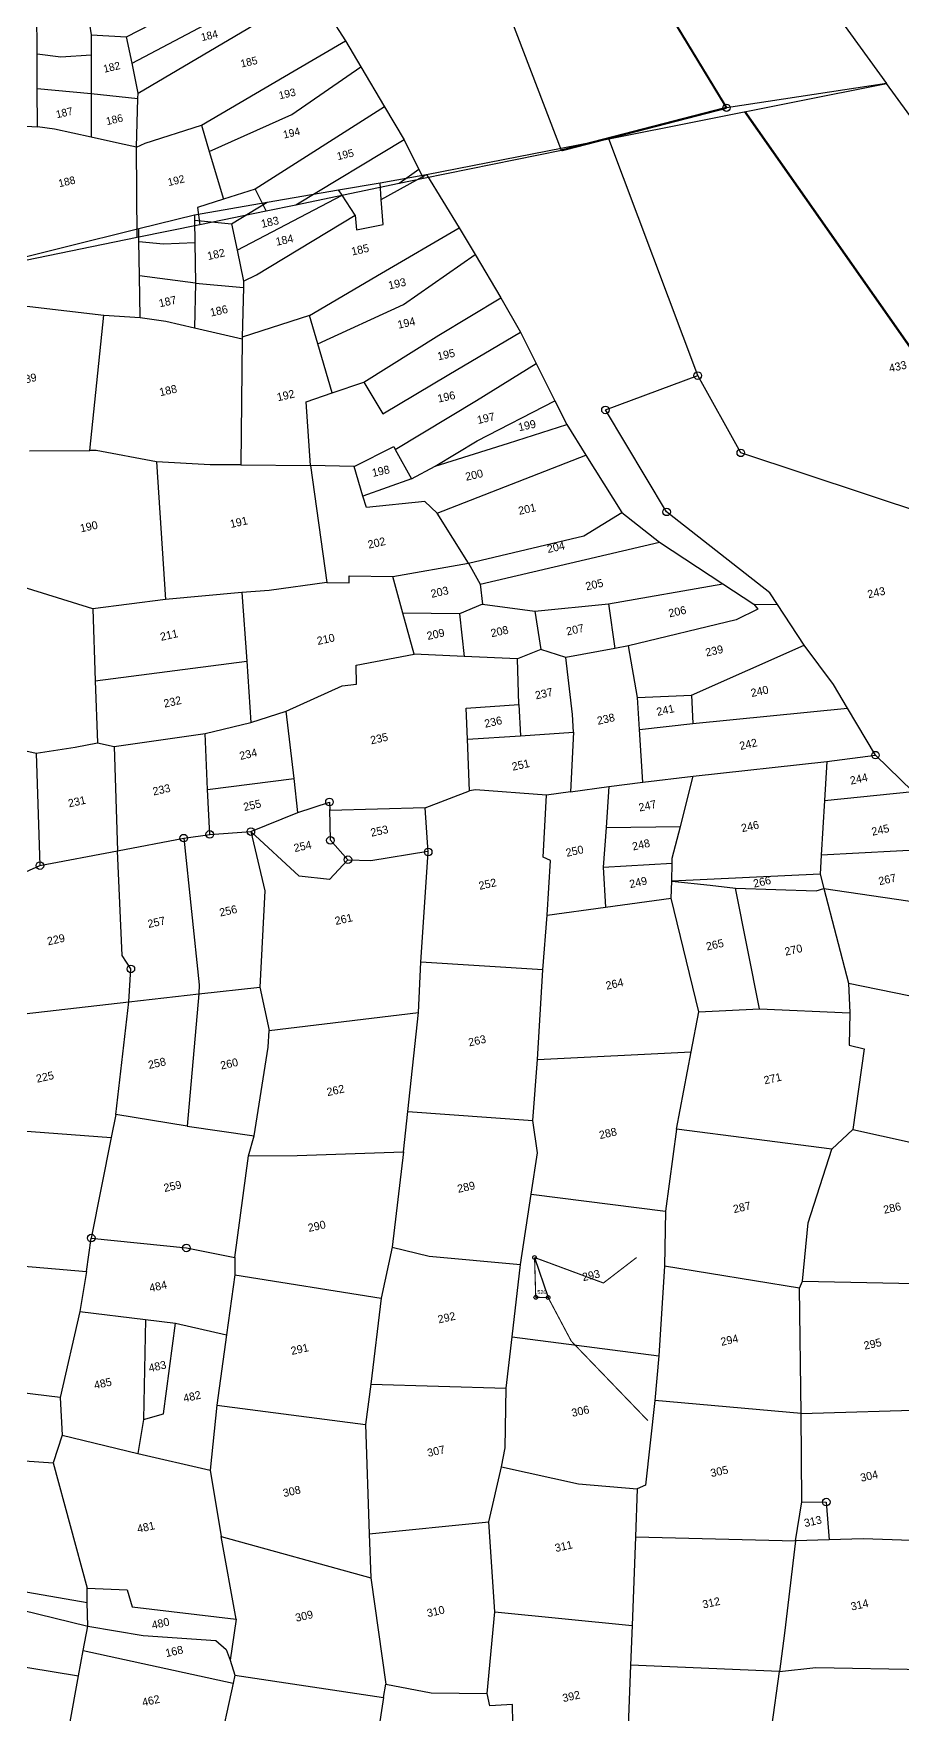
# Model space of a CAD drawing. Header units: feet. Extents: x 22 to 294406, y 9 to 2023047.
# Drawn here: x 293371 to 293766, y 2021338 to 2022102 of the extents above; entities that cross this region are included whole.
import ezdxf
from ezdxf.enums import TextEntityAlignment as Align

# ---------------------------------------------------------------- set-up
doc = ezdxf.new("R2010")
doc.units = ezdxf.units.FT
doc.header["$LTSCALE"] = 0.3
doc.header["$MEASUREMENT"] = 0
doc.linetypes.add('DASHDOT', pattern=[1, 0.5, -0.25, 0, -0.25])
for name, color, linetype in [('OFF', 1, 'Continuous'), ('POLY_PARCEL', 6, 'Continuous'), ('POLY_WATER', 4, 'Continuous'), ('SYM_STONE', 1, 'Continuous'), ('TEXT_PARCEL', 7, 'Continuous'), ('V_BOUND_LINE', 7, 'Continuous'), ('V_BOUND_STREAM_LINE', 7, 'DASHDOT')]:
    doc.layers.add(name, color=color, linetype=linetype)
doc.styles.add('TEXT_MAP', font='KRDEV050.TTF', dxfattribs={"height": 2.5})

# ---------------------------------------------------------------- blocks, each defined once
blk = doc.blocks.new('STONE')
blk.add_circle((0, 0), 0.851)
blk = doc.blocks.new('wwww')
at = {"layer": 'OFF'}
for points in [[(369.74, 10.52), (343.01, 11.27)], [(384.76, 10.11), (369.74, 10.52)], [(400.65, 9.66), (384.76, 10.11)], [(407.83, 9.5), (400.65, 9.66)], [(432.6, 8.92), (407.83, 9.5)], [(438.4, 8.78), (432.6, 8.92)], [(471.53, 7.84), (438.4, 8.78)], [(549.45, 5.78), (511.55, 8.79)]]:
    blk.add_lwpolyline(points, dxfattribs=at)
at = {"layer": 'POLY_PARCEL'}
for points in [[(356.67, 57.94), (358.94, 67.88)], [(370.81, 69.58), (370.1, 59.38)], [(378.08, 57.05), (397, 61.85), (419.68, 67.62)], [(370.1, 59.38), (369.02, 54.77)], [(370.1, 59.38), (378.08, 57.05)], [(377.91, 50.74), (421.6, 62.22)], [(354.85, 49.97), (356.67, 57.94)], [(356.67, 57.94), (361.99, 55.97), (369.02, 54.77)], [(377.67, 43.5), (423.15, 57.85)], [(377.91, 50.74), (378.08, 57.05)], [(423.15, 57.85), (427.9, 44.44)], [(369.02, 54.77), (366.97, 45.93)], [(352.85, 41.22), (354.85, 49.97)], [(354.85, 49.97), (366.97, 45.93)], [(377.67, 43.5), (377.91, 50.74)], [(345.19, 43.45), (352.85, 41.22)], [(366.97, 45.93), (364.64, 35.94)], [(366.97, 45.93), (377.37, 42.32)], [(377.37, 42.32), (377.67, 43.5)], [(390.47, 32.79), (414.6, 40.28), (427.9, 44.44)], [(427.9, 44.44), (430.06, 37.65)], [(364.64, 35.94), (356.68, 39.76), (352.85, 41.22)], [(374.42, 31.24), (377.37, 42.32)], [(374.42, 31.24), (370.72, 33.03), (364.64, 35.94)], [(390.86, 26.35), (411.75, 30.42), (430.06, 37.65)], [(430.06, 37.65), (433.36, 27.25)], [(374.42, 31.24), (376.67, 31.73)], [(376.67, 31.73), (390.47, 32.79)], [(390.47, 32.79), (390.86, 26.35)], [(369.74, 10.52), (374.42, 31.24)], [(390.86, 26.35), (391.58, 14.69)], [(433.36, 27.25), (399.31, 15.29)], [(433.36, 27.25), (436.1, 18.66)], [(436.1, 18.66), (407.83, 9.5)], [(436.1, 18.66), (437.87, 11.04)], [(391.58, 14.69), (385.22, 14.19), (384.76, 10.11)], [(399.31, 15.29), (391.58, 14.69)], [(399.31, 15.29), (400.65, 9.66)], [(437.87, 11.04), (432.6, 8.92)], [(437.87, 11.04), (438.4, 8.78)]]:
    blk.add_lwpolyline(points, dxfattribs=at)
at = {"layer": 'POLY_WATER'}
for points in [[(471.53, 7.84), (466.03, 47.99), (454.33, 91.48), (449.96, 106.83), (418.93, 138.81), (432.84, 169.12), (436.44, 177.29), (439.23, 227.06), (440.81, 256.68), (429.29, 281.31), (410.73, 318.6), (417.48, 353.02), (426.24, 393.38), (420.92, 429.88), (407.14, 451.33), (376.65, 498.52)], [(424.94, 486.76), (431.23, 457.68), (437.98, 425.44), (444.14, 395.52), (448.62, 358.38), (451.85, 329.37), (457.44, 288.54), (464.17, 237.98), (467.39, 214.26), (483.06, 172.17), (503.09, 116.71), (515.29, 87.24), (534.87, 40.54), (549.45, 5.78)]]:
    blk.add_lwpolyline(points, dxfattribs=at)
at = {"layer": 'V_BOUND_STREAM_LINE', "ltscale": 10, "const_width": 0.5, "flags": 128}
for points in [[(511.55, 8.79), (479.25, 107.28), (456.11, 187.9), (450.4, 259.49), (434.39, 332.7), (433.54, 398.3), (422.12, 448.96), (400.46, 493.75)], [(511.55, 8.79), (471.53, 7.84)]]:
    blk.add_lwpolyline(points, dxfattribs=at)
at = {"layer": 'SYM_STONE'}
blk.add_blockref('STONE', (511.55, 8.79), dxfattribs=at)
at = {"layer": 'TEXT_PARCEL', "style": 'TEXT_MAP'}
for s, p in [('182', (373.05, 50.9)), ('184', (397.08, 52.92)), ('187', (359.77, 43)), ('185', (404.72, 44.76)), ('186', (370.88, 38.76)), ('193', (411.77, 35.45)), ('188', (356.66, 27.09)), ('194', (410.68, 26.24)), ('192', (381.73, 21.52)), ('195', (421.82, 18.43))]:
    blk.add_text(s, height=1.8, dxfattribs=at).set_placement(p, align=Align.MIDDLE)
blk = doc.blocks.new('vv')
at = {"layer": 'OFF'}
for points in [[(293908.87, 2021673.16), (293943.65, 2021673.94)], [(293943.65, 2021673.94), (293956.59, 2021674.23)], [(293956.59, 2021674.23), (293973.15, 2021673.4)], [(293973.15, 2021673.4), (293989.41, 2021672.58)], [(293989.41, 2021672.58), (293998.86, 2021672.1)], [(293998.86, 2021672.1), (294009.46, 2021671.57)], [(294009.46, 2021671.57), (294051.23, 2021670.45)], [(294051.23, 2021670.45), (294114.86, 2021668.85)]]:
    blk.add_lwpolyline(points, dxfattribs=at)
at = {"layer": 'POLY_PARCEL'}
for points in [[(293943.06, 2021671.09), (293943.65, 2021673.94)], [(293956.59, 2021674.23), (293956.34, 2021673.05)], [(293941.49, 2021663.54), (293943.06, 2021671.09)], [(293943.06, 2021671.09), (293948.31, 2021669.36), (293955.31, 2021668.12)], [(293956.34, 2021673.05), (293955.31, 2021668.12)], [(293956.34, 2021673.05), (293964.24, 2021670.41)], [(293964.16, 2021664.35), (293989.94, 2021671.2)], [(293964.24, 2021670.41), (293964.16, 2021664.35)], [(293964.24, 2021670.41), (293973.15, 2021673.4)], [(293989.94, 2021671.2), (293989.41, 2021672.58)], [(293991.79, 2021666.19), (293989.94, 2021671.2)], [(293998.29, 2021668.35), (293998.86, 2021672.1)], [(293998.29, 2021668.35), (294009.46, 2021671.57)], [(294009.46, 2021671.57), (294014.02, 2021658.27)], [(293955.31, 2021668.12), (293953.42, 2021659.15)], [(293991.79, 2021666.19), (293991.38, 2021662.94), (293997.45, 2021662.76), (293998.29, 2021668.35)], [(293907.97, 2021665.03), (293931.76, 2021656.65)], [(293939.59, 2021654.36), (293941.49, 2021663.54)], [(293953.42, 2021659.15), (293941.49, 2021663.54)], [(293964.07, 2021657.22), (293967.23, 2021658.01), (293991.79, 2021666.19)], [(293964.16, 2021664.35), (293964.07, 2021657.22)], [(293953.42, 2021659.15), (293951.01, 2021649.39)], [(293953.42, 2021659.15), (293963.72, 2021655.83)], [(293921.99, 2021627.62), (293931.76, 2021656.65)], [(293931.76, 2021656.65), (293939.59, 2021654.36)], [(293963.72, 2021655.83), (293961, 2021645.04)], [(293964.07, 2021657.22), (293963.72, 2021655.83)], [(293976.86, 2021646.44), (293994.72, 2021652.19), (294014.02, 2021658.27)], [(294014.02, 2021658.27), (294016.17, 2021651.62)], [(293939.59, 2021654.36), (293945.04, 2021652.25), (293951.01, 2021649.39)], [(293977.27, 2021639.85), (293997.98, 2021644.19), (294016.17, 2021651.62)], [(294016.17, 2021651.62), (294019.65, 2021640.86)], [(293951.01, 2021649.39), (293960.91, 2021644.65)], [(293960.91, 2021644.65), (293954.4, 2021617.07)], [(293961, 2021645.04), (293960.91, 2021644.65)], [(293976.86, 2021646.44), (293961, 2021645.04)], [(293977.27, 2021639.85), (293976.86, 2021646.44)], [(293977.99, 2021628.32), (293977.27, 2021639.85)], [(293985.49, 2021629.11), (294004.23, 2021635.71), (294019.65, 2021640.86)], [(294019.65, 2021640.86), (294022.32, 2021632.35)], [(293985.49, 2021629.11), (293988.04, 2021621.28), (294004.49, 2021626.65), (294022.32, 2021632.35)], [(294022.32, 2021632.35), (294024.2, 2021624.71)], [(293908.76, 2021630.55), (293921.99, 2021627.62)], [(293977.99, 2021628.32), (293985.49, 2021629.11)], [(293936.07, 2021621.9), (293923.4, 2021627.36), (293921.99, 2021627.62)], [(293969.64, 2021613.51), (293971.84, 2021627.67), (293977.99, 2021628.32)], [(293989, 2021612.81), (294009.25, 2021619.58), (294024.2, 2021624.71)], [(294024.2, 2021624.71), (294026.43, 2021615.65)], [(293936.07, 2021621.9), (293931.22, 2021591.24)], [(293954.4, 2021617.07), (293947.68, 2021618.56), (293936.07, 2021621.9)], [(293954.4, 2021617.07), (293969.64, 2021613.51)], [(293969.64, 2021613.51), (293967.44, 2021587.04)], [(293979.15, 2021611.08), (293969.64, 2021613.51)], [(293979.15, 2021611.08), (293988.83, 2021613.51), (293989, 2021612.81)], [(293996.95, 2021607.17), (294007.4, 2021610.7), (294026.43, 2021615.65)], [(294026.43, 2021615.65), (294027.87, 2021609.83)], [(294065.24, 2021559.95), (294064.14, 2021562.87), (294045.48, 2021585.74), (294037.1, 2021611.13), (294059.04, 2021614.11)], [(293979.62, 2021604.15), (293979.15, 2021611.08)], [(293989, 2021612.81), (293991.12, 2021605.6)], [(293996.95, 2021607.17), (294014.17, 2021608.59), (294027.87, 2021609.83)], [(294027.87, 2021609.83), (294030.57, 2021602.13)], [(293991.12, 2021605.6), (293996.95, 2021607.17)], [(293914.85, 2021592.73), (293898.48, 2021602.23)], [(293991.12, 2021605.6), (293979.62, 2021604.15)], [(293995.09, 2021596.76), (293992.98, 2021599.93), (293979.9, 2021601.53), (293979.62, 2021604.15)], [(293995.09, 2021596.76), (294030.57, 2021602.13)], [(294030.57, 2021602.13), (294035.61, 2021587.8)], [(293999.51, 2021584.24), (293995.09, 2021596.76)], [(293914.85, 2021592.73), (293911.83, 2021576.88)], [(293931.22, 2021591.24), (293914.85, 2021592.73)], [(293948.32, 2021589), (293931.22, 2021591.24)], [(293948.32, 2021589), (293946, 2021573.7)], [(293967.44, 2021587.04), (293954.4, 2021588.12), (293948.32, 2021589)], [(293967.44, 2021587.04), (293972.37, 2021585.81), (293972.72, 2021587.39), (293982.26, 2021585.03)], [(293999.51, 2021584.24), (294026.18, 2021584.59), (294035.61, 2021587.8)], [(294035.61, 2021587.8), (294042.39, 2021579.44)], [(293982.64, 2021576.5), (293982.26, 2021585.03)], [(293982.26, 2021585.03), (293999.51, 2021584.24)], [(293999.51, 2021584.24), (294001.01, 2021579.05)], [(294001.01, 2021579.05), (294042.39, 2021579.44)], [(294042.39, 2021579.44), (294054.28, 2021567.2)], [(293911.83, 2021576.88), (293909.21, 2021563.14)], [(293911.83, 2021576.88), (293946, 2021573.7)], [(293995.02, 2021573.6), (293982.64, 2021576.5)], [(293983.06, 2021567), (293982.64, 2021576.5)], [(294001.01, 2021579.05), (294000.57, 2021574.56)], [(293946, 2021573.7), (293943.92, 2021560.06)], [(293995.02, 2021573.6), (293993.95, 2021564.01)], [(294000.57, 2021574.56), (293995.02, 2021573.6)], [(294000.57, 2021574.56), (294011.66, 2021570.43)], [(293880.33, 2021570.92), (293895.29, 2021563.89)], [(294011.66, 2021570.43), (294011.13, 2021561.72)], [(294011.66, 2021570.43), (294028.2, 2021568.41)], [(294028.2, 2021568.41), (294027.4, 2021558.32)], [(294028.2, 2021568.41), (294054.28, 2021567.2)], [(293952.2, 2021560.77), (293965.75, 2021563.58), (293968.92, 2021563.23), (293969.8, 2021567.45), (293983.06, 2021567)], [(293993.95, 2021564.01), (293983.06, 2021567)], [(294054.28, 2021567.2), (294060.1, 2021561.2)], [(293895.29, 2021563.89), (293890.55, 2021539.05)], [(293895.29, 2021563.89), (293904.15, 2021563.25), (293909.21, 2021563.14)], [(293912.73, 2021561.47), (293908.33, 2021538.48)], [(293909.21, 2021563.14), (293912.73, 2021561.47)], [(293912.73, 2021561.47), (293933.32, 2021559.89)], [(293943.92, 2021560.06), (293952.2, 2021560.77)], [(293950.59, 2021545.58), (293952.2, 2021560.77)], [(294005.5, 2021560.84), (293993.95, 2021564.01)], [(294003.53, 2021550.77), (294005.5, 2021560.84)], [(294011.13, 2021561.72), (294005.5, 2021560.84)], [(294016.15, 2021558.73), (294011.13, 2021561.72)], [(294060.1, 2021561.2), (294060.72, 2021559.88), (294055.44, 2021558.65), (294030.53, 2021558.21)], [(294060.1, 2021561.2), (294065.24, 2021559.95)], [(293931.05, 2021547.48), (293933.32, 2021559.89)], [(293933.32, 2021559.89), (293943.92, 2021560.06)], [(294014.2, 2021542), (294014.82, 2021545.96), (294016.15, 2021558.73)], [(294027.4, 2021558.32), (294016.15, 2021558.73)], [(294030.53, 2021558.21), (294027.4, 2021558.32)], [(294029.98, 2021546.47), (294030.53, 2021558.21)], [(294069.08, 2021549.72), (294065.24, 2021559.95)], [(293990.57, 2021545.66), (293991.83, 2021552.53), (294003.53, 2021550.77)], [(294003.53, 2021550.77), (294002.38, 2021543.83)], [(294041.88, 2021544.32), (294069.08, 2021549.72)], [(294075.48, 2021533.77), (294073.57, 2021539.61), (294069.08, 2021549.72)], [(293929.34, 2021537.52), (293931.05, 2021547.48)], [(293931.05, 2021547.48), (293950.59, 2021545.58)], [(293949.78, 2021537.95), (293950.59, 2021545.58)], [(293988.48, 2021534.23), (293990.57, 2021545.66)], [(293990.57, 2021545.66), (294002.38, 2021543.83)], [(294028.81, 2021539.33), (294029.98, 2021546.47)], [(294029.98, 2021546.47), (294041.88, 2021544.32)], [(294002.38, 2021543.83), (294014.2, 2021542)], [(294014.2, 2021542), (294010.59, 2021529.07)], [(294041.88, 2021544.32), (294040.8, 2021538)], [(293876.9, 2021536.28), (293890.55, 2021539.05)], [(293890.55, 2021539.05), (293908.33, 2021538.48)], [(293903.32, 2021504.77), (293905.4, 2021511.87), (293904.16, 2021515.26), (293908.33, 2021538.48)], [(293908.33, 2021538.48), (293923.45, 2021537.97)], [(293923.45, 2021537.97), (293919.62, 2021505), (293919.05, 2021503.05)], [(293923.45, 2021537.97), (293929.34, 2021537.52)], [(293938.51, 2021536.1), (293949.78, 2021537.95)], [(293949.78, 2021537.95), (293957.21, 2021538.71), (293956.85, 2021536.87)], [(294026.9, 2021527.64), (294028.81, 2021539.33)], [(294028.81, 2021539.33), (294040.8, 2021538)], [(294040.8, 2021538), (294075.48, 2021533.77)], [(293929.34, 2021537.52), (293938.51, 2021536.1)], [(293938.51, 2021536.1), (293938.65, 2021522.44), (293932.81, 2021501.48)], [(293958.42, 2021525.14), (293958.42, 2021525.14), (293953.41, 2021521.71), (293946.88, 2021523.91), (293938.51, 2021536.1)], [(293956.83, 2021537.04), (293955.5, 2021530.4), (293958.42, 2021525.14)], [(293977.9, 2021532.72), (293956.85, 2021536.87)], [(293977.9, 2021532.72), (293988.48, 2021534.23)], [(294005.13, 2021529.51), (293989.82, 2021534.17), (293988.48, 2021534.23)], [(293976.4, 2021522.87), (293977.9, 2021532.72)], [(294079.3, 2021522.06), (294075.48, 2021533.77)], [(293999.4, 2021503.17), (294002.83, 2021514.97), (294001.36, 2021516.04), (294005.13, 2021529.51)], [(294010.59, 2021529.07), (294005.13, 2021529.51)], [(294010.59, 2021529.07), (294019.28, 2021528.31)], [(294019.28, 2021528.31), (294016.62, 2021519.48)], [(294019.28, 2021528.31), (294026.9, 2021527.64)], [(294026.9, 2021527.64), (294038.25, 2021526.41)], [(294032.98, 2021516.04), (294038.25, 2021526.41)], [(294038.25, 2021526.41), (294068.35, 2021523.07)], [(293958.42, 2021525.14), (293963.36, 2021523.82), (293976.38, 2021523.03)], [(293969.33, 2021499.1), (293976.4, 2021522.87)], [(294068.35, 2021523.07), (294065.89, 2021514.61)], [(294068.35, 2021523.07), (294079.3, 2021522.06)], [(294016.62, 2021519.48), (294014.03, 2021510.89)], [(294016.62, 2021519.48), (294032.98, 2021516.04)], [(294085.69, 2021512.24), (294079.3, 2021522.06)], [(294029.37, 2021508.42), (294029.65, 2021509.5), (294032.98, 2021516.04)], [(294065.89, 2021514.61), (294062.46, 2021502.81)], [(294065.89, 2021514.61), (294085.69, 2021512.24)], [(293868.06, 2021508.78), (293875.2, 2021507.79), (293903.32, 2021504.77)], [(294014.03, 2021510.89), (294012.57, 2021502.04)], [(294014.03, 2021510.89), (294029.37, 2021508.42)], [(294028.37, 2021504.45), (294029.37, 2021508.42)], [(293894.93, 2021480.69), (293903.32, 2021504.77)], [(293903.32, 2021504.77), (293919.05, 2021503.05)], [(294027.44, 2021500.76), (294028.37, 2021504.45)], [(294061.26, 2021498.66), (294028.37, 2021504.45)], [(294028.37, 2021504.45), (294036.61, 2021501.72), (294042.05, 2021499.8)], [(293919.05, 2021503.05), (293909.98, 2021474.61)], [(293919.05, 2021503.05), (293932.81, 2021501.48)], [(293932.81, 2021501.48), (293932.73, 2021491.53)], [(293995.72, 2021491.33), (293999.4, 2021503.17)], [(293999.4, 2021503.17), (294012.57, 2021502.04)], [(294012.57, 2021502.04), (294027.44, 2021500.76)], [(294027.9, 2021474.42), (294027.44, 2021500.76)], [(294062.46, 2021502.81), (294061.26, 2021498.66)], [(294087.51, 2021498.55), (294062.46, 2021502.81)], [(293966.36, 2021488.14), (293969.33, 2021499.1)], [(293995.72, 2021491.33), (293969.33, 2021499.1)], [(294041.36, 2021472.13), (294042.05, 2021499.8)], [(294042.05, 2021499.8), (294059.6, 2021495.21), (294061.35, 2021495.32)], [(294061.26, 2021498.66), (294061.35, 2021495.32)], [(294061.35, 2021495.32), (294062.12, 2021473.36)], [(294061.35, 2021495.32), (294086.92, 2021485.52)], [(293924.2, 2021469.17), (293931.64, 2021487.96), (293932.73, 2021491.53)], [(293932.73, 2021491.53), (293966.36, 2021488.14)], [(293990.15, 2021471.94), (293995.72, 2021491.33)], [(293859.86, 2021486.11), (293869.77, 2021482.88), (293892.79, 2021475.85)], [(293959.14, 2021466.95), (293966.36, 2021488.14), (293966.36, 2021488.14)], [(293894.93, 2021480.69), (293892.79, 2021475.85)], [(293909.98, 2021474.61), (293894.93, 2021480.69)], [(293892.79, 2021475.85), (293883.45, 2021454.78)], [(293909.98, 2021474.61), (293924.2, 2021469.17)], [(294024.27, 2021466.07), (294027.9, 2021474.42)], [(294027.9, 2021474.42), (294041.36, 2021472.13)], [(293986.12, 2021458.78), (293990.15, 2021471.94)], [(293990.15, 2021471.94), (294024.27, 2021466.07)], [(294041.36, 2021472.13), (294060.95, 2021466.76)], [(294062.12, 2021473.36), (294060.95, 2021466.76)], [(294062.12, 2021473.36), (294096.93, 2021457.7)], [(293921.98, 2021465.05), (293924.2, 2021469.17)], [(293956.2, 2021458.29), (293959.14, 2021466.95)], [(293959.14, 2021466.95), (293986.12, 2021458.78)], [(294017.2, 2021449.78), (294024.27, 2021466.07)], [(294060.95, 2021466.76), (294059.2, 2021459.74), (294062.29, 2021458.15), (294055.85, 2021441.07)], [(293913.97, 2021443.4), (293921.98, 2021465.05)], [(293921.98, 2021465.05), (293932.66, 2021462.78), (293956.2, 2021458.29)], [(293982.12, 2021442.71), (293985.52, 2021451.45), (293986.12, 2021458.78)], [(293848.1, 2021458), (293880.76, 2021447.65)], [(293880.76, 2021447.65), (293883.45, 2021454.78)], [(293883.45, 2021454.78), (293903.81, 2021447.92), (293913.97, 2021443.4)], [(293956.2, 2021458.29), (293949.04, 2021437.97)], [(293880.76, 2021447.65), (293877.33, 2021439.2)], [(294017.2, 2021449.78), (294010.74, 2021432.38)], [(294050.25, 2021437.73), (294017.2, 2021449.78)], [(293913.97, 2021443.4), (293913.11, 2021439.67)], [(293913.11, 2021439.67), (293908.33, 2021426.86)], [(293913.11, 2021439.67), (293944.07, 2021427.26)], [(293976.33, 2021427.79), (293982.12, 2021442.71)], [(293982.12, 2021442.71), (294010.74, 2021432.38)], [(294055.85, 2021441.07), (294050.25, 2021437.73)], [(294055.85, 2021441.07), (294074.41, 2021432.3), (294083.83, 2021427.92)], [(293877.33, 2021439.2), (293868.72, 2021421.32)], [(293877.33, 2021439.2), (293891.33, 2021434.2)], [(293949.04, 2021437.97), (293944.07, 2021427.26)], [(293949.04, 2021437.97), (293956.69, 2021434.14), (293976.33, 2021427.79)], [(294037.35, 2021410.27), (294041.44, 2021422.8), (294050.25, 2021437.73)], [(293868.72, 2021421.32), (293837.83, 2021432.36)], [(293891.33, 2021434.2), (293885.95, 2021412.42)], [(293885.95, 2021412.42), (293890.63, 2021412.61), (293897.71, 2021431.92)], [(293891.33, 2021434.2), (293897.71, 2021431.92)], [(293897.71, 2021431.92), (293908.33, 2021426.86)], [(294010.74, 2021432.38), (294007.82, 2021420.31)], [(293908.33, 2021426.86), (293902.78, 2021411.94)], [(293944.07, 2021427.26), (293937.56, 2021408.9)], [(293970.89, 2021412.32), (293976.33, 2021427.79)], [(293868.72, 2021421.32), (293867.36, 2021412.97)], [(294007.82, 2021420.31), (294002.13, 2021400.93)], [(294036.34, 2021408.85), (294007.82, 2021420.31)], [(293836.07, 2021415.68), (293864.01, 2021407.33)], [(293867.36, 2021412.97), (293864.01, 2021407.33)], [(293867.36, 2021412.97), (293883.05, 2021405.22)], [(293885.95, 2021412.42), (293883.05, 2021405.22)], [(293902.78, 2021411.94), (293898.07, 2021397.96)], [(293902.78, 2021411.94), (293934.4, 2021400.34)], [(293967.05, 2021401.4), (293970.89, 2021412.32)], [(293970.89, 2021412.32), (294002.13, 2021400.93)], [(294036.34, 2021408.85), (294037.35, 2021410.27)], [(294037.35, 2021410.27), (294068.91, 2021402.44)], [(293864.01, 2021407.33), (293865.25, 2021378.19)], [(293937.56, 2021408.9), (293934.4, 2021400.34)], [(293937.56, 2021408.9), (293967.05, 2021401.4)], [(294030.49, 2021381.31), (294036.34, 2021408.85)], [(293883.05, 2021405.22), (293898.07, 2021397.96)], [(293898.07, 2021397.96), (293897.18, 2021382.89)], [(293934.4, 2021400.34), (293929.8, 2021376.15)], [(293962.16, 2021384.34), (293963.88, 2021388.36), (293967.05, 2021401.4)], [(294002.13, 2021400.93), (293999.03, 2021391.36)], [(293999.03, 2021391.36), (293992.85, 2021373.23), (293990.84, 2021372.81)], [(294030.49, 2021381.31), (293999.03, 2021391.36)], [(293833, 2021388.14), (293833.28, 2021381.09), (293849.73, 2021376.69), (293863.53, 2021369.77)], [(293833, 2021388.14), (293864.6, 2021375.02)], [(293896.43, 2021364.04), (293897.18, 2021382.89)], [(293897.18, 2021382.89), (293927.98, 2021366.44)], [(293956.69, 2021372.93), (293962.16, 2021384.34)], [(293962.16, 2021384.34), (293978.23, 2021376.79), (293990.84, 2021372.81)], [(294026.31, 2021361.84), (294030.49, 2021381.31)], [(294030.49, 2021381.31), (294060.03, 2021375.55)], [(293864.6, 2021375.02), (293865.25, 2021378.19)], [(293865.25, 2021378.19), (293873.95, 2021375.8), (293874.24, 2021371.88), (293896.43, 2021364.04)], [(293929.8, 2021376.15), (293927.98, 2021366.44)], [(293929.8, 2021376.15), (293956.69, 2021372.93)], [(293863.53, 2021369.77), (293864.6, 2021375.02)], [(293953.54, 2021352.85), (293956.69, 2021372.93)], [(293990.84, 2021372.81), (293988.08, 2021362.39)], [(293825.24, 2021365.6), (293826.96, 2021365.79), (293831.36, 2021368.18), (293832.03, 2021370.29), (293859.07, 2021359.32)], [(293861.35, 2021364.68), (293863.53, 2021369.77)], [(293863.53, 2021369.77), (293875.23, 2021364.99), (293890.92, 2021360.31), (293892.74, 2021357.82), (293893.08, 2021355.34)], [(293859.07, 2021359.32), (293861.35, 2021364.68)], [(293861.35, 2021364.68), (293892.6, 2021350.14)], [(293896.43, 2021364.04), (293893.08, 2021355.34)], [(293927.98, 2021366.44), (293926.07, 2021342.35)], [(293988.08, 2021362.39), (293982.97, 2021343.11)], [(293988.08, 2021362.39), (294022.97, 2021353.63)], [(294022.97, 2021353.63), (294026.31, 2021361.84)], [(294026.31, 2021361.84), (294031.66, 2021360.59), (294030.44, 2021352.17)], [(293854.63, 2021348.93), (293859.07, 2021359.32)], [(293893.08, 2021355.34), (293893.37, 2021351.8)], [(293947.8, 2021335.35), (293953.54, 2021352.85)], [(293953.54, 2021352.85), (293982.97, 2021343.11)], [(294022.97, 2021353.63), (294016.03, 2021333.91), (294013.01, 2021325.76)], [(294030.44, 2021352.17), (294022.97, 2021353.63)], [(293892.6, 2021350.14), (293885.91, 2021335.83)], [(293893.37, 2021351.8), (293892.6, 2021350.14)], [(293893.37, 2021351.8), (293924.88, 2021339.56)], [(294052.58, 2021346.9), (294037.93, 2021350.71), (294030.44, 2021352.17)], [(293924.88, 2021339.56), (293926.07, 2021342.35)], [(293926.07, 2021342.35), (293935.54, 2021338.24), (293947.8, 2021335.35)], [(293982.97, 2021343.11), (293980.66, 2021334.46)], [(293924.88, 2021339.56), (293918.35, 2021322.98), (293914.3, 2021311.09)], [(293949.42, 2021315.24), (293952.87, 2021331.68), (293947.8, 2021332.45), (293947.8, 2021335.35)], [(293980.66, 2021334.46), (293973.6, 2021307.98)], [(294013.01, 2021325.76), (293980.66, 2021334.46)], [(294004.75, 2021295.48), (294008.64, 2021313.95), (294013.01, 2021325.76)], [(294013.01, 2021325.76), (294021.2, 2021324.84), (294045.19, 2021318.99)]]:
    blk.add_lwpolyline(points, dxfattribs=at)
at = {"layer": 'POLY_WATER'}
for points in [[(294059.04, 2021614.11), (294051.23, 2021670.45)], [(294100.28, 2021083.42), (294142.49, 2021093.65), (294184.45, 2021104.39), (294211.97, 2021125.99), (294240.34, 2021148.43), (294272.11, 2021206.06), (294299.84, 2021254.07), (294311.51, 2021297.7), (294309.14, 2021335), (294303.26, 2021366.23), (294281.94, 2021396.03), (294257.67, 2021431.06), (294227.96, 2021474.87), (294201.77, 2021511.91), (294174.85, 2021550.83), (294148.49, 2021588.92), (294127.42, 2021639.95), (294114.86, 2021668.85)], [(294133.17, 2021500.59), (294102.84, 2021572.06), (294064.67, 2021595.03), (294059.04, 2021614.11)]]:
    blk.add_lwpolyline(points, dxfattribs=at)
at = {"layer": 'V_BOUND_STREAM_LINE', "ltscale": 10, "const_width": 0.5, "flags": 128}
blk.add_lwpolyline([(294082.41, 2021669.67), (294107.88, 2021607.79), (294261.29, 2021363.96), (294287.92, 2021316.04), (294277.27, 2021248.96), (294225.06, 2021170.16), (294155.82, 2021119.06), (294096.16, 2021102.02)], dxfattribs=at)
at = {"layer": 'SYM_STONE'}
for p in [(294059.04, 2021614.11), (294037.1, 2021611.13), (294064.67, 2021595.03), (294045.48, 2021585.74), (293890.55, 2021539.05), (293923.45, 2021537.97), (293929.34, 2021537.52), (293957.21, 2021538.71), (293938.51, 2021536.1), (293955.52, 2021530.24), (293958.42, 2021525.14), (293976.4, 2021522.87), (294079.3, 2021522.06), (293905.4, 2021511.87), (293883.45, 2021454.78), (293903.81, 2021447.92), (294031.66, 2021360.59)]:
    blk.add_blockref('STONE', p, dxfattribs=at)
at = {"layer": 'TEXT_PARCEL', "style": 'TEXT_MAP'}
for s, p in [('183', (293972.75, 2021668.9)), ('182', (293959.35, 2021664.49)), ('184', (293975.07, 2021664.25)), ('185', (293991.18, 2021658.39)), ('187', (293946.4, 2021656.51)), ('186', (293957.19, 2021651.95)), ('189', (293911.9, 2021646.44)), ('193', (293997.62, 2021649.12)), ('194', (293997.71, 2021640.04)), ('188', (293942.12, 2021636.98)), ('192', (293967.67, 2021630.08)), ('195', (294004.87, 2021631.13)), ('196', (294002.84, 2021621.85)), ('197', (294010.46, 2021615.21)), ('190', (293918.01, 2021611.02)), ('198', (293984.8, 2021608.79)), ('199', (294019.12, 2021611.59)), ('433', (294103.36, 2021606.24)), ('191', (293951.12, 2021604.58)), ('200', (294005.07, 2021603.34)), ('202', (293980.33, 2021593.25)), ('201', (294015.02, 2021593.24)), ('211', (293930.25, 2021583.27)), ('204', (294019.44, 2021583.45)), ('203', (293991.72, 2021579.35)), ('210', (293964.43, 2021574.62)), ('205', (294026.05, 2021573.36)), ('232', (293927.71, 2021568.44)), ('209', (293988.78, 2021570.3)), ('208', (294002.93, 2021567.75)), ('207', (294019.59, 2021564.41)), ('206', (294042.91, 2021563.34)), ('243', (294087.51, 2021557.7)), ('234', (293941.75, 2021553.22)), ('237', (294009.6, 2021551.92)), ('239', (294049.08, 2021552.92)), ('231', (293901.83, 2021551.26)), ('233', (293920.97, 2021549.7)), ('235', (293971.24, 2021550.19)), ('236', (293997.07, 2021548.21)), ('255', (293940.1, 2021541.82)), ('238', (294021.93, 2021543.29)), ('241', (294035.43, 2021542.32)), ('240', (294057.03, 2021541.8)), ('251', (294000.99, 2021537.42)), ('254', (293949.13, 2021530.32)), ('253', (293966.73, 2021529.91)), ('242', (294051.94, 2021530.75)), ('229', (293890.43, 2021522.02)), ('247', (294026.78, 2021522.22)), ('257', (293913.32, 2021520.87)), ('256', (293929.63, 2021519.84)), ('250', (294008.57, 2021515.86)), ('244', (294074.47, 2021517.69)), ('261', (293954.54, 2021512.3)), ('252', (293987.84, 2021512.91)), ('248', (294023.45, 2021513.98)), ('246', (294048.27, 2021512.62)), ('249', (294020.96, 2021505.86)), ('245', (294076.68, 2021505.41)), ('266', (294048.17, 2021499.86)), ('225', (293881.23, 2021492.42)), ('267', (294075.76, 2021494.21)), ('258', (293906.48, 2021489.92)), ('265', (294034.71, 2021488.39)), ('260', (293922.29, 2021486.22)), ('264', (294010.77, 2021484.74)), ('270', (294051.7, 2021483.38)), ('263', (293977.82, 2021479.07)), ('262', (293944.31, 2021475.15)), ('259', (293903.82, 2021462.16)), ('271', (294040.77, 2021456.19)), ('288', (294001.94, 2021452.29)), ('290', (293933.5, 2021446.28)), ('289', (293968.19, 2021447.49)), ('484', (293895.71, 2021440.91)), ('287', (294027.69, 2021429.44)), ('483', (293891.62, 2021423.38)), ('485', (293878.8, 2021422.32)), ('291', (293923.68, 2021420.13)), ('292', (293957.47, 2021419.8)), ('293', (293991.24, 2021421.95)), ('286', (294060.62, 2021421.88)), ('482', (293897.73, 2021415.05)), ('294', (294018.4, 2021400.93)), ('308', (293914.93, 2021389.33)), ('307', (293948.58, 2021391.03)), ('306', (293982.2, 2021392.69)), ('295', (294049.62, 2021393.02)), ('481', (293881.16, 2021388.66)), ('305', (294009.7, 2021372.62)), ('480', (293879.62, 2021366.83)), ('311', (293971.87, 2021363.86)), ('304', (294042.34, 2021364.21)), ('168', (293881.25, 2021360.02)), ('309', (293911.49, 2021361.36)), ('310', (293940.58, 2021355.88)), ('313', (294027.75, 2021357.04)), ('462', (293873.7, 2021350.35)), ('312', (294001.45, 2021344.19)), ('314', (294033.89, 2021336.42)), ('392', (293966.12, 2021330.55))]:
    blk.add_text(s, height=1.8, dxfattribs=at).set_placement(p, align=Align.MIDDLE)
blk = doc.blocks.new('WQDQ')
for name, p, xscale, yscale, zscale, rotation in [('wwww', (292726.37, 2021827.14), 1.933891379783177, 1.933891379783177, 1.933891379783177, 13.12571815244012), ('vv', (610095.56, -2093925.92), 2.020676740411023, 2.020676740411023, 2.020676740411023, 12.6722359300327)]:
    blk.add_blockref(name, p, dxfattribs=dict(xscale=xscale, yscale=yscale, zscale=zscale, rotation=rotation))

msp = doc.modelspace()

# ---------------------------------------------------------------- linework, layer by layer
at = {"layer": 'POLY_PARCEL'}
msp.add_lwpolyline([(293598.72, 2021545.86), (293604.87, 2021527.7)], dxfattribs=at)
at = {"layer": 'V_BOUND_LINE', "const_width": 0.5}
for points in [[(293604.87, 2021527.7), (293599.25, 2021527.76), (293598.72, 2021545.86)], [(293598.72, 2021545.86), (293630.01, 2021534.28), (293645.06, 2021545.86)], [(293650.18, 2021471.75), (293615.39, 2021507.87), (293604.87, 2021527.7)]]:
    msp.add_lwpolyline(points, dxfattribs=at)

# ---------------------------------------------------------------- block references
msp.add_blockref('WQDQ', (0, 0))
at = {"layer": 'SYM_STONE'}
for p in [(293598.72, 2021545.86), (293599.25, 2021527.76), (293604.87, 2021527.7)]:
    msp.add_blockref('STONE', p, dxfattribs=at)

# ---------------------------------------------------------------- texts
at = {"layer": 'TEXT_PARCEL', "style": 'TEXT_MAP'}
msp.add_text('520', height=1.8, dxfattribs=at).set_placement((293602.06, 2021530.13), align=Align.MIDDLE)

doc.saveas('drawing.dxf')
